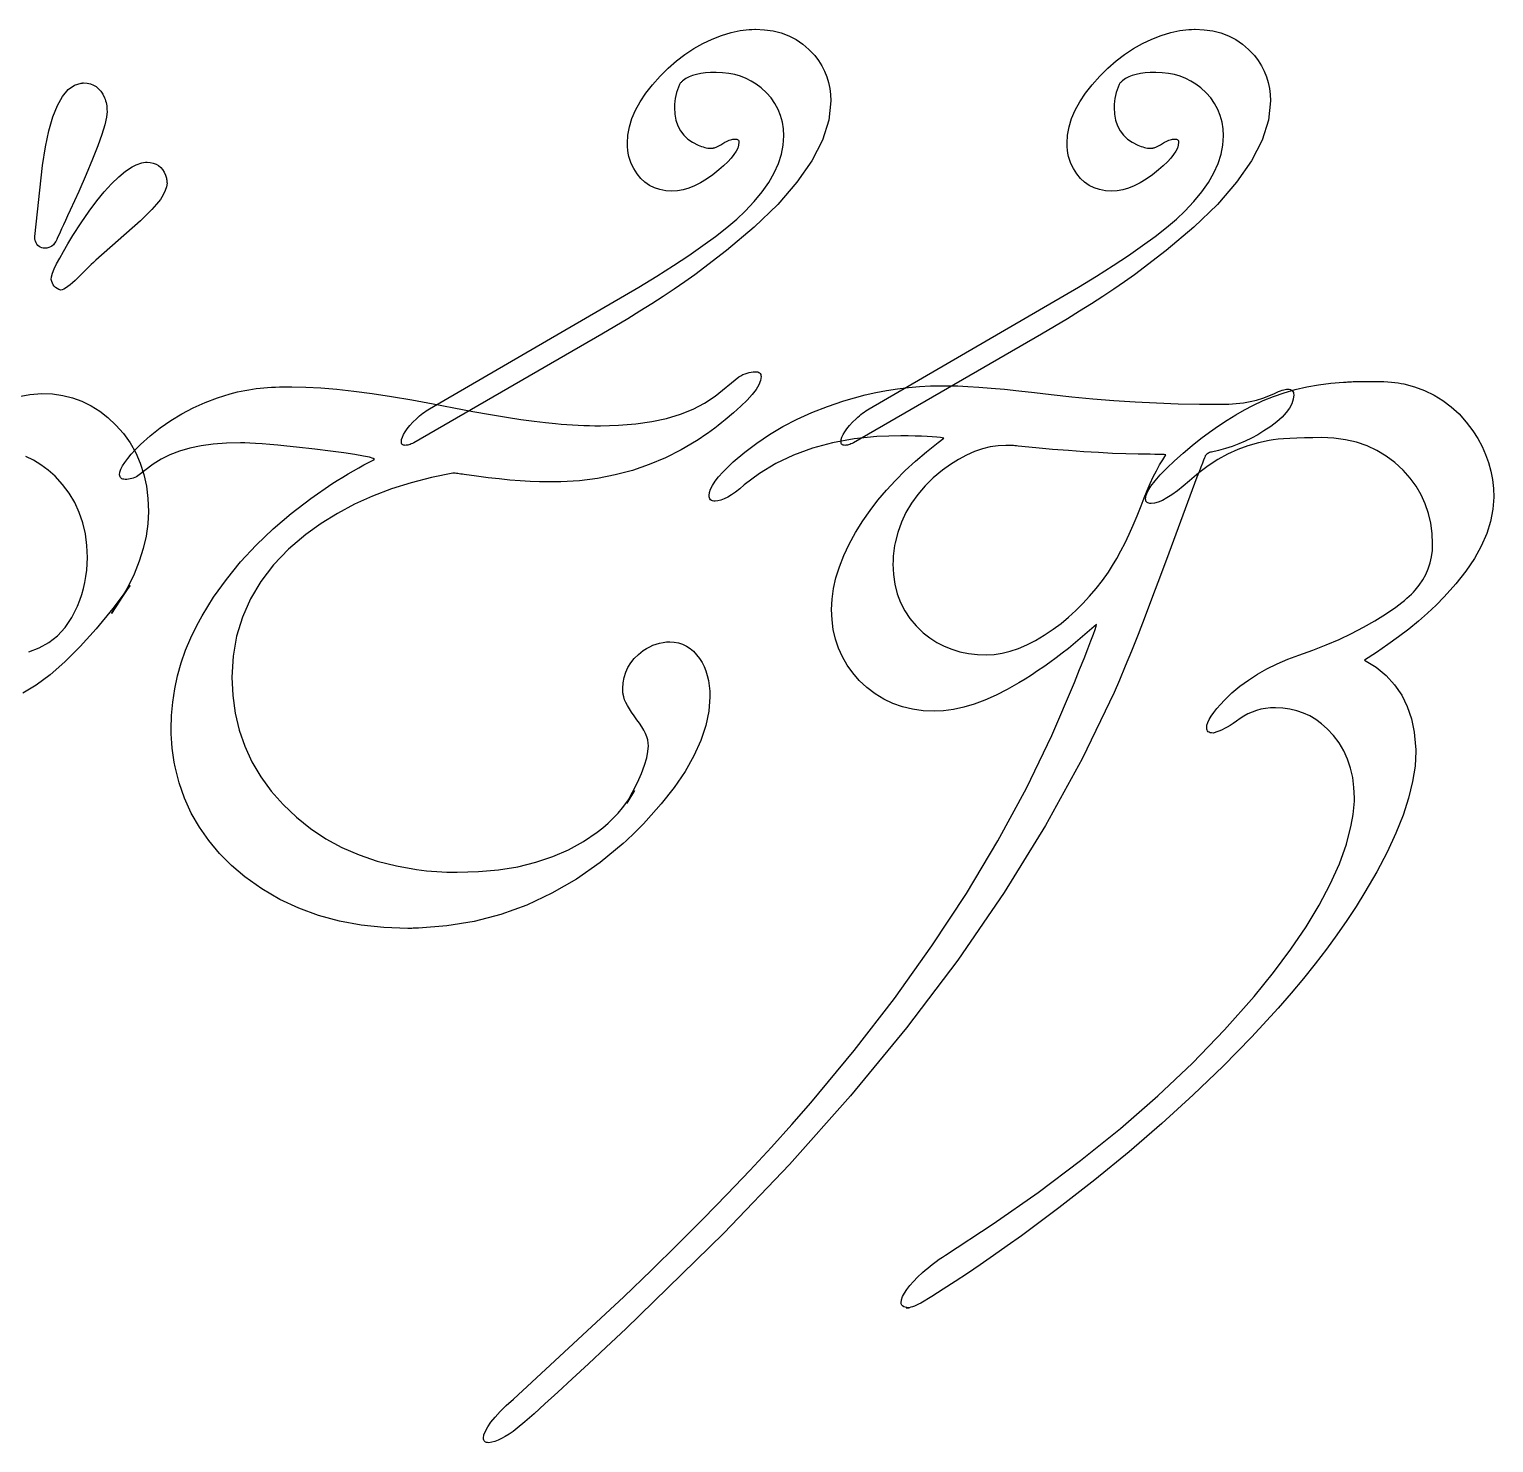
# Model space of a CAD drawing. Extents: x -35 to 35, y -2.4 to 2.4.
# Drawn here: x 10.29 to 14.486, y -2.29 to 1.762 of the extents above; entities that cross this region are included whole.
import ezdxf

# ---------------------------------------------------------------- set-up
doc = ezdxf.new("R2010")
doc.units = 0
doc.layers.add('INSCRIPTION', color=7, linetype='CONTINUOUS')

msp = doc.modelspace()

# ---------------------------------------------------------------- linework, layer by layer
at = {"layer": 'INSCRIPTION'}
for points in [[(12.0038, 1.4349), (12.0053, 1.4585), (12.0097, 1.4823), (12.017, 1.5062), (12.0272, 1.5301), (12.0404, 1.5542), (12.0565, 1.5783), (12.0754, 1.6026), (12.0974, 1.6269), (12.1206, 1.65), (12.1444, 1.671), (12.169, 1.6898), (12.1941, 1.7066), (12.22, 1.7213), (12.2465, 1.7338), (12.2737, 1.7443), (12.3015, 1.7526), (12.3102, 1.7547), (12.3189, 1.7566), (12.3275, 1.7581), (12.3359, 1.7594), (12.3443, 1.7604), (12.3526, 1.7611), (12.3608, 1.7615), (12.3689, 1.7617), (12.3709, 1.7617), (12.3968, 1.7605), (12.4215, 1.757), (12.4447, 1.7511), (12.4666, 1.7428), (12.4872, 1.7322), (12.5064, 1.7192), (12.5243, 1.7039), (12.5408, 1.6863), (12.5516, 1.6719), (12.561, 1.657), (12.569, 1.6416), (12.5755, 1.6257), (12.5805, 1.6092), (12.5842, 1.5922), (12.5863, 1.5746), (12.587, 1.5565), (12.581, 1.5012), (12.5627, 1.4439), (12.5322, 1.3846), (12.4895, 1.3233), (12.4347, 1.2599), (12.3676, 1.1946), (12.2883, 1.1272), (12.1969, 1.0578), (12.1681, 1.0376), (12.138, 1.017), (12.1066, 0.9962), (12.074, 0.9751), (12.04, 0.9537), (12.0048, 0.9321), (11.9683, 0.9101), (11.9304, 0.8879), (11.3915, 0.5762), (11.3878, 0.5745), (11.3843, 0.5731), (11.381, 0.5719), (11.3779, 0.5709), (11.375, 0.5701), (11.3723, 0.5696), (11.3697, 0.5692), (11.3674, 0.5691), (11.3648, 0.5693), (11.3625, 0.5698), (11.3606, 0.5705), (11.3591, 0.5716), (11.3579, 0.573), (11.357, 0.5748), (11.3565, 0.5768), (11.3563, 0.5792), (11.357, 0.5857), (11.359, 0.5928), (11.3624, 0.6003), (11.3671, 0.6083), (11.3732, 0.6169), (11.3806, 0.6259), (11.3894, 0.6355), (11.3995, 0.6455), (11.4041, 0.6497), (11.4086, 0.6537), (11.4133, 0.6575), (11.4179, 0.6611), (11.4226, 0.6646), (11.4272, 0.6678), (11.432, 0.6708), (11.4367, 0.6737), (12.037, 1.0226), (12.0886, 1.0542), (12.1364, 1.0845), (12.1803, 1.1136), (12.2203, 1.1415), (12.2564, 1.1682), (12.2887, 1.1936), (12.3171, 1.2178), (12.3417, 1.2408), (12.3676, 1.2684), (12.3901, 1.2957), (12.4091, 1.3229), (12.4247, 1.3499), (12.4368, 1.3767), (12.4454, 1.4033), (12.4506, 1.4297), (12.4523, 1.456), (12.4513, 1.4764), (12.4482, 1.4959), (12.4431, 1.5145), (12.436, 1.5322), (12.4268, 1.5489), (12.4155, 1.5648), (12.4023, 1.5797), (12.387, 1.5937), (12.3733, 1.6041), (12.3589, 1.6131), (12.3439, 1.6207), (12.3281, 1.6269), (12.3117, 1.6318), (12.2946, 1.6352), (12.2768, 1.6373), (12.2582, 1.638), (12.2425, 1.6376), (12.2278, 1.6365), (12.2143, 1.6347), (12.2019, 1.6322), (12.1907, 1.629), (12.1806, 1.625), (12.1716, 1.6203), (12.1637, 1.6149), (12.162, 1.6136), (12.1605, 1.6123), (12.159, 1.6109), (12.1577, 1.6096), (12.1565, 1.6082), (12.1554, 1.6068), (12.1545, 1.6053), (12.1537, 1.6038), (12.1501, 1.5962), (12.1471, 1.5883), (12.1445, 1.5803), (12.1424, 1.5721), (12.1407, 1.5637), (12.1395, 1.5552), (12.1388, 1.5464), (12.1386, 1.5374), (12.1397, 1.5184), (12.1429, 1.5009), (12.1482, 1.4851), (12.1557, 1.4708), (12.1653, 1.4582), (12.177, 1.4471), (12.1909, 1.4377), (12.207, 1.4298), (12.2119, 1.4277), (12.2167, 1.4259), (12.2213, 1.4243), (12.2258, 1.4231), (12.2301, 1.4221), (12.2343, 1.4214), (12.2383, 1.4209), (12.2422, 1.4208), (12.2434, 1.4208), (12.2447, 1.4209), (12.2459, 1.4209), (12.2472, 1.421), (12.2484, 1.4212), (12.2497, 1.4214), (12.251, 1.4216), (12.2522, 1.4218), (12.2536, 1.4221), (12.2557, 1.4228), (12.2585, 1.4241), (12.262, 1.4258), (12.2663, 1.4281), (12.2713, 1.4308), (12.277, 1.4341), (12.2834, 1.4379), (12.2876, 1.44), (12.2916, 1.4418), (12.2955, 1.4434), (12.2992, 1.4447), (12.3028, 1.4457), (12.3062, 1.4464), (12.3094, 1.4468), (12.3125, 1.4469), (12.3151, 1.4468), (12.3174, 1.4464), (12.3193, 1.4457), (12.3208, 1.4447), (12.322, 1.4434), (12.3229, 1.4418), (12.3234, 1.44), (12.3236, 1.4379), (12.3227, 1.4298), (12.32, 1.4212), (12.3155, 1.4121), (12.3093, 1.4024), (12.3012, 1.3922), (12.2914, 1.3815), (12.2797, 1.3703), (12.2663, 1.3585), (12.2483, 1.3443), (12.2307, 1.3321), (12.2134, 1.3217), (12.1964, 1.3132), (12.1797, 1.3066), (12.1633, 1.3019), (12.1473, 1.2991), (12.1316, 1.2981), (12.1138, 1.2991), (12.0972, 1.3021), (12.0817, 1.3072), (12.0674, 1.3142), (12.0543, 1.3233), (12.0424, 1.3343), (12.0316, 1.3474), (12.0219, 1.3625), (12.0177, 1.3709), (12.014, 1.3794), (12.0109, 1.3882), (12.0084, 1.3972), (12.0064, 1.4063), (12.005, 1.4156), (12.0041, 1.4252), (12.0038, 1.4349)], [(13.2638, 1.4349), (13.2652, 1.4585), (13.2696, 1.4823), (13.2769, 1.5062), (13.2871, 1.5301), (13.3003, 1.5542), (13.3164, 1.5783), (13.3354, 1.6026), (13.3573, 1.6269), (13.3805, 1.65), (13.4043, 1.671), (13.4289, 1.6898), (13.4541, 1.7066), (13.4799, 1.7213), (13.5064, 1.7338), (13.5336, 1.7443), (13.5614, 1.7526), (13.5701, 1.7547), (13.5788, 1.7566), (13.5874, 1.7581), (13.5958, 1.7594), (13.6042, 1.7604), (13.6125, 1.7611), (13.6207, 1.7615), (13.6288, 1.7617), (13.6308, 1.7617), (13.6567, 1.7605), (13.6814, 1.757), (13.7046, 1.7511), (13.7265, 1.7428), (13.7471, 1.7322), (13.7663, 1.7192), (13.7842, 1.7039), (13.8007, 1.6863), (13.8115, 1.6719), (13.8209, 1.657), (13.8289, 1.6416), (13.8354, 1.6257), (13.8405, 1.6092), (13.8441, 1.5922), (13.8462, 1.5746), (13.847, 1.5565), (13.8409, 1.5012), (13.8226, 1.4439), (13.7921, 1.3846), (13.7494, 1.3233), (13.6946, 1.2599), (13.6275, 1.1946), (13.5483, 1.1272), (13.4568, 1.0578), (13.428, 1.0376), (13.3979, 1.017), (13.3666, 0.9962), (13.3339, 0.9751), (13.2999, 0.9537), (13.2647, 0.9321), (13.2282, 0.9101), (13.1904, 0.8879), (12.6514, 0.5762), (12.6477, 0.5745), (12.6442, 0.5731), (12.6409, 0.5719), (12.6378, 0.5709), (12.6349, 0.5701), (12.6322, 0.5696), (12.6296, 0.5692), (12.6273, 0.5691), (12.6247, 0.5693), (12.6224, 0.5698), (12.6205, 0.5705), (12.619, 0.5716), (12.6178, 0.573), (12.6169, 0.5748), (12.6164, 0.5768), (12.6162, 0.5792), (12.6169, 0.5857), (12.6189, 0.5928), (12.6223, 0.6003), (12.627, 0.6083), (12.6331, 0.6169), (12.6405, 0.6259), (12.6493, 0.6355), (12.6594, 0.6455), (12.664, 0.6497), (12.6686, 0.6537), (12.6732, 0.6575), (12.6778, 0.6611), (12.6825, 0.6646), (12.6872, 0.6678), (12.6919, 0.6708), (12.6967, 0.6737), (13.2969, 1.0226), (13.3486, 1.0542), (13.3963, 1.0845), (13.4402, 1.1136), (13.4802, 1.1415), (13.5163, 1.1682), (13.5486, 1.1936), (13.5771, 1.2178), (13.6016, 1.2408), (13.6275, 1.2684), (13.65, 1.2957), (13.669, 1.3229), (13.6846, 1.3499), (13.6967, 1.3767), (13.7053, 1.4033), (13.7105, 1.4297), (13.7122, 1.456), (13.7112, 1.4764), (13.7081, 1.4959), (13.703, 1.5145), (13.6959, 1.5322), (13.6867, 1.5489), (13.6755, 1.5648), (13.6622, 1.5797), (13.6469, 1.5937), (13.6332, 1.6041), (13.6188, 1.6131), (13.6038, 1.6207), (13.588, 1.6269), (13.5716, 1.6318), (13.5545, 1.6352), (13.5367, 1.6373), (13.5182, 1.638), (13.5024, 1.6376), (13.4877, 1.6365), (13.4742, 1.6347), (13.4618, 1.6322), (13.4506, 1.629), (13.4405, 1.625), (13.4315, 1.6203), (13.4236, 1.6149), (13.4219, 1.6136), (13.4204, 1.6123), (13.4189, 1.6109), (13.4176, 1.6096), (13.4164, 1.6082), (13.4153, 1.6068), (13.4144, 1.6053), (13.4136, 1.6038), (13.41, 1.5962), (13.407, 1.5883), (13.4044, 1.5803), (13.4023, 1.5721), (13.4006, 1.5637), (13.3994, 1.5552), (13.3987, 1.5464), (13.3985, 1.5374), (13.3996, 1.5184), (13.4028, 1.5009), (13.4081, 1.4851), (13.4156, 1.4708), (13.4252, 1.4582), (13.437, 1.4471), (13.4509, 1.4377), (13.4669, 1.4298), (13.4718, 1.4277), (13.4766, 1.4259), (13.4813, 1.4243), (13.4857, 1.4231), (13.49, 1.4221), (13.4942, 1.4214), (13.4982, 1.4209), (13.5021, 1.4208), (13.5033, 1.4208), (13.5046, 1.4209), (13.5058, 1.4209), (13.5071, 1.421), (13.5084, 1.4212), (13.5096, 1.4214), (13.5109, 1.4216), (13.5121, 1.4218), (13.5135, 1.4221), (13.5156, 1.4228), (13.5184, 1.4241), (13.5219, 1.4258), (13.5262, 1.4281), (13.5312, 1.4308), (13.5369, 1.4341), (13.5433, 1.4379), (13.5475, 1.44), (13.5515, 1.4418), (13.5554, 1.4434), (13.5591, 1.4447), (13.5627, 1.4457), (13.5661, 1.4464), (13.5694, 1.4468), (13.5725, 1.4469), (13.575, 1.4468), (13.5773, 1.4464), (13.5792, 1.4457), (13.5808, 1.4447), (13.582, 1.4434), (13.5828, 1.4418), (13.5833, 1.44), (13.5835, 1.4379), (13.5826, 1.4298), (13.5799, 1.4212), (13.5755, 1.4121), (13.5692, 1.4024), (13.5611, 1.3922), (13.5513, 1.3815), (13.5396, 1.3703), (13.5262, 1.3585), (13.5083, 1.3443), (13.4906, 1.3321), (13.4733, 1.3217), (13.4563, 1.3132), (13.4396, 1.3066), (13.4233, 1.3019), (13.4072, 1.2991), (13.3915, 1.2981), (13.3737, 1.2991), (13.3571, 1.3021), (13.3416, 1.3072), (13.3274, 1.3142), (13.3142, 1.3233), (13.3023, 1.3343), (13.2915, 1.3474), (13.2819, 1.3625), (13.2776, 1.3709), (13.2739, 1.3794), (13.2708, 1.3882), (13.2683, 1.3972), (13.2663, 1.4063), (13.2649, 1.4156), (13.264, 1.4252), (13.2638, 1.4349)], [(10.3347, 1.1342), (10.3299, 1.1345), (10.3255, 1.1355), (10.3214, 1.1371), (10.3179, 1.1392), (10.3147, 1.1421), (10.3119, 1.1455), (10.3095, 1.1496), (10.3075, 1.1543), (10.3071, 1.1559), (10.3067, 1.1574), (10.3063, 1.159), (10.306, 1.1606), (10.3058, 1.1623), (10.3057, 1.1639), (10.3056, 1.1657), (10.3055, 1.1674), (10.3277, 1.3715), (10.3362, 1.4247), (10.3463, 1.4711), (10.3578, 1.5107), (10.3709, 1.5435), (10.3855, 1.5695), (10.4016, 1.5887), (10.4192, 1.6012), (10.4383, 1.6068), (10.439, 1.6071), (10.4398, 1.6073), (10.4407, 1.6074), (10.4415, 1.6076), (10.4424, 1.6077), (10.4434, 1.6078), (10.4443, 1.6078), (10.4453, 1.6078), (10.4555, 1.6072), (10.4649, 1.6052), (10.4736, 1.6019), (10.4815, 1.5973), (10.4887, 1.5913), (10.4951, 1.5841), (10.5007, 1.5755), (10.5056, 1.5656), (10.5073, 1.5612), (10.5087, 1.5567), (10.5099, 1.5521), (10.5109, 1.5472), (10.5117, 1.5423), (10.5122, 1.5371), (10.5126, 1.5318), (10.5127, 1.5264), (10.511, 1.5096), (10.5061, 1.4875), (10.4978, 1.4601), (10.4863, 1.4273), (10.4714, 1.3892), (10.4533, 1.3458), (10.4318, 1.297), (10.4071, 1.2428), (10.3999, 1.2274), (10.3934, 1.2135), (10.3876, 1.2009), (10.3825, 1.1898), (10.378, 1.1801), (10.3743, 1.1717), (10.3712, 1.1648), (10.3689, 1.1594), (10.3659, 1.1535), (10.3626, 1.1484), (10.3589, 1.144), (10.3548, 1.1405), (10.3503, 1.1378), (10.3455, 1.1358), (10.3403, 1.1346), (10.3347, 1.1342)], [(10.3528, 1.0447), (10.3538, 1.0524), (10.3567, 1.0624), (10.3616, 1.0747), (10.3684, 1.0892), (10.3771, 1.1061), (10.3879, 1.1252), (10.4005, 1.1467), (10.4151, 1.1704), (10.4385, 1.2069), (10.4612, 1.2401), (10.4833, 1.2698), (10.5049, 1.2961), (10.5258, 1.319), (10.5462, 1.3386), (10.5659, 1.3547), (10.5851, 1.3675), (10.5908, 1.3706), (10.5964, 1.3732), (10.6018, 1.3755), (10.6072, 1.3773), (10.6124, 1.3787), (10.6175, 1.3798), (10.6225, 1.3804), (10.6273, 1.3806), (10.6367, 1.38), (10.6453, 1.3782), (10.6532, 1.3753), (10.6602, 1.3713), (10.6665, 1.366), (10.672, 1.3596), (10.6767, 1.3521), (10.6806, 1.3434), (10.6815, 1.3406), (10.6824, 1.3378), (10.683, 1.3349), (10.6836, 1.3321), (10.684, 1.3292), (10.6844, 1.3262), (10.6845, 1.3232), (10.6846, 1.3202), (10.6834, 1.3102), (10.6798, 1.2992), (10.6739, 1.2872), (10.6655, 1.2742), (10.6548, 1.2603), (10.6416, 1.2454), (10.6261, 1.2295), (10.6082, 1.2127), (10.4805, 1.1), (10.4735, 1.0935), (10.4668, 1.0871), (10.4602, 1.0807), (10.4538, 1.0744), (10.4477, 1.0681), (10.4417, 1.062), (10.4358, 1.0558), (10.4302, 1.0498), (10.4217, 1.0419), (10.4139, 1.0351), (10.4067, 1.0291), (10.4001, 1.0241), (10.3941, 1.0201), (10.3887, 1.017), (10.384, 1.0148), (10.3799, 1.0136), (10.3745, 1.0158), (10.3696, 1.0185), (10.3653, 1.0217), (10.3616, 1.0254), (10.3585, 1.0295), (10.356, 1.0341), (10.3541, 1.0392), (10.3528, 1.0447)], [(11.9264, 0.6254), (11.9786, 0.6268), (12.0277, 0.6307), (12.0735, 0.6373), (12.1162, 0.6465), (12.1557, 0.6584), (12.1921, 0.6729), (12.2252, 0.6901), (12.2552, 0.7099), (12.3236, 0.7652), (12.3294, 0.7687), (12.3352, 0.7718), (12.3411, 0.7744), (12.347, 0.7765), (12.3529, 0.7782), (12.3589, 0.7793), (12.3648, 0.78), (12.3709, 0.7803), (12.3746, 0.7801), (12.3779, 0.7794), (12.3807, 0.7783), (12.3829, 0.7768), (12.3847, 0.7748), (12.3859, 0.7724), (12.3867, 0.7695), (12.387, 0.7662), (12.3853, 0.7553), (12.3805, 0.743), (12.3725, 0.7295), (12.3613, 0.7147), (12.3469, 0.6986), (12.3293, 0.6812), (12.3084, 0.6625), (12.2844, 0.6425), (12.2745, 0.6343), (12.2645, 0.6263), (12.2544, 0.6185), (12.2442, 0.6109), (12.2338, 0.6034), (12.2233, 0.5961), (12.2127, 0.5891), (12.2019, 0.5822), (12.158, 0.5562), (12.1128, 0.5334), (12.0661, 0.5138), (12.0182, 0.4975), (11.9689, 0.4844), (11.9182, 0.4745), (11.8662, 0.4679), (11.8128, 0.4645), (11.8085, 0.4645), (11.8042, 0.4645), (11.7998, 0.4645), (11.7955, 0.4645), (11.791, 0.4645), (11.7866, 0.4645), (11.7821, 0.4645), (11.7776, 0.4645), (11.7521, 0.4649), (11.7252, 0.4659), (11.697, 0.4675), (11.6675, 0.4698), (11.6367, 0.4728), (11.6045, 0.4764), (11.5711, 0.4807), (11.5363, 0.4857), (11.5314, 0.4864), (11.5267, 0.487), (11.5223, 0.4876), (11.5182, 0.4882), (11.5143, 0.4886), (11.5106, 0.4891), (11.5073, 0.4894), (11.5041, 0.4897), (11.4428, 0.4773), (11.3839, 0.4621), (11.3275, 0.4442), (11.2736, 0.4236), (11.2222, 0.4002), (11.1732, 0.3741), (11.1268, 0.3453), (11.0828, 0.3137), (11.0331, 0.2715), (10.99, 0.2267), (10.9535, 0.1793), (10.9237, 0.1295), (10.9005, 0.077), (10.8839, 0.0221), (10.8739, -0.0355), (10.8706, -0.0955), (10.8729, -0.1479), (10.8798, -0.1983), (10.8913, -0.2468), (10.9073, -0.2934), (10.928, -0.338), (10.9532, -0.3808), (10.983, -0.4216), (11.0174, -0.4605), (11.0553, -0.4969), (11.096, -0.5295), (11.1395, -0.5583), (11.1859, -0.5835), (11.235, -0.6048), (11.287, -0.6225), (11.3419, -0.6364), (11.3995, -0.6465), (11.4139, -0.6484), (11.4283, -0.6501), (11.4428, -0.6514), (11.4574, -0.6526), (11.472, -0.6535), (11.4866, -0.6541), (11.5014, -0.6545), (11.5162, -0.6546), (11.577, -0.6528), (11.6348, -0.6474), (11.6895, -0.6385), (11.7412, -0.6259), (11.7898, -0.6098), (11.8354, -0.5901), (11.8779, -0.5668), (11.9174, -0.54), (11.9336, -0.5271), (11.9489, -0.5136), (11.9635, -0.4996), (11.9772, -0.4849), (11.9901, -0.4697), (12.0022, -0.4538), (12.0135, -0.4374), (12.024, -0.4203), (12.0026, -0.4563), (12.0189, -0.4253), (12.0328, -0.3969), (12.0441, -0.371), (12.0529, -0.3477), (12.0592, -0.3268), (12.0629, -0.3084), (12.0642, -0.2926), (12.0637, -0.2842), (12.0621, -0.2754), (12.0595, -0.2664), (12.0559, -0.2572), (12.0512, -0.2476), (12.0455, -0.2377), (12.0388, -0.2276), (12.031, -0.2172), (12.0229, -0.2064), (12.0157, -0.1961), (12.0095, -0.1863), (12.0041, -0.177), (11.9997, -0.1682), (11.9961, -0.1599), (11.9935, -0.1521), (11.9918, -0.1448), (11.9915, -0.1428), (11.9913, -0.1407), (11.9912, -0.1386), (11.991, -0.1365), (11.9909, -0.1343), (11.9908, -0.1322), (11.9908, -0.1299), (11.9908, -0.1277), (11.9917, -0.1115), (11.9944, -0.096), (11.999, -0.0813), (12.0054, -0.0674), (12.0136, -0.0542), (12.0236, -0.0417), (12.0354, -0.03), (12.0491, -0.0191), (12.0584, -0.0132), (12.0678, -0.0081), (12.0773, -0.0038), (12.0868, -0.0003), (12.0964, 0.0025), (12.106, 0.0045), (12.1157, 0.0056), (12.1255, 0.006), (12.1383, 0.0053), (12.1505, 0.003), (12.162, -0.0008), (12.173, -0.006), (12.1834, -0.0128), (12.1932, -0.0211), (12.2024, -0.0309), (12.211, -0.0422), (12.2178, -0.0532), (12.2237, -0.0649), (12.2288, -0.0774), (12.2329, -0.0907), (12.236, -0.1048), (12.2383, -0.1197), (12.2397, -0.1354), (12.2401, -0.1518), (12.2373, -0.1924), (12.2288, -0.234), (12.2146, -0.2767), (12.1946, -0.3205), (12.1691, -0.3654), (12.1378, -0.4114), (12.1008, -0.4586), (12.0581, -0.5068), (12.0499, -0.5155), (12.0416, -0.5241), (12.0333, -0.5325), (12.025, -0.5407), (12.0167, -0.5488), (12.0084, -0.5567), (12.0001, -0.5645), (11.9918, -0.5721), (11.9259, -0.6265), (11.8579, -0.674), (11.7877, -0.7146), (11.7155, -0.7484), (11.6412, -0.7752), (11.5648, -0.7952), (11.4862, -0.8083), (11.4056, -0.8145), (11.4018, -0.8147), (11.398, -0.8149), (11.3941, -0.8151), (11.3902, -0.8152), (11.3863, -0.8153), (11.3824, -0.8154), (11.3784, -0.8155), (11.3744, -0.8155), (11.3064, -0.8132), (11.2412, -0.8062), (11.1787, -0.7947), (11.119, -0.7785), (11.0621, -0.7577), (11.0079, -0.7323), (10.9565, -0.7023), (10.9078, -0.6677), (10.8695, -0.635), (10.835, -0.6004), (10.8043, -0.5639), (10.7774, -0.5254), (10.7543, -0.4849), (10.735, -0.4426), (10.7194, -0.3982), (10.7077, -0.3519), (10.7051, -0.3386), (10.7029, -0.3252), (10.701, -0.3118), (10.6994, -0.2984), (10.6982, -0.2849), (10.6974, -0.2714), (10.6969, -0.2579), (10.6967, -0.2443), (10.6978, -0.2052), (10.7013, -0.1666), (10.707, -0.1286), (10.715, -0.0913), (10.7254, -0.0545), (10.738, -0.0183), (10.7529, 0.0173), (10.7701, 0.0523), (10.7852, 0.0804), (10.818, 0.1336), (10.8548, 0.1851), (10.8955, 0.2349), (10.94, 0.2831), (10.9885, 0.3295), (11.0408, 0.3742), (11.0971, 0.4172), (11.1572, 0.4585), (11.1727, 0.4684), (11.1882, 0.478), (11.2035, 0.4873), (11.2188, 0.4962), (11.234, 0.5049), (11.249, 0.5132), (11.264, 0.5212), (11.2789, 0.5289), (11.2754, 0.5317), (11.2649, 0.5349), (11.2475, 0.5386), (11.2231, 0.5427), (11.1917, 0.5474), (11.1533, 0.5525), (11.108, 0.558), (11.0556, 0.5641), (11.0278, 0.5669), (11.0022, 0.5694), (10.9788, 0.5714), (10.9576, 0.5731), (10.9386, 0.5745), (10.9218, 0.5754), (10.9072, 0.576), (10.8948, 0.5762), (10.8548, 0.5752), (10.8173, 0.5723), (10.7824, 0.5675), (10.75, 0.5608), (10.7201, 0.5522), (10.6927, 0.5417), (10.6678, 0.5292), (10.6454, 0.5148), (10.6012, 0.4816), (10.5969, 0.4793), (10.5925, 0.4772), (10.5881, 0.4755), (10.5836, 0.4741), (10.579, 0.473), (10.5744, 0.4722), (10.5697, 0.4717), (10.565, 0.4716), (10.5612, 0.4718), (10.5579, 0.4724), (10.5552, 0.4734), (10.5529, 0.4749), (10.5511, 0.4767), (10.5499, 0.4789), (10.5491, 0.4816), (10.5489, 0.4847), (10.5498, 0.4922), (10.5526, 0.5006), (10.5572, 0.51), (10.5637, 0.5204), (10.572, 0.5316), (10.5822, 0.5439), (10.5943, 0.557), (10.6082, 0.5711), (10.636, 0.5963), (10.665, 0.6195), (10.6953, 0.6407), (10.7268, 0.6599), (10.7596, 0.6771), (10.7937, 0.6924), (10.829, 0.7056), (10.8656, 0.7169), (10.8762, 0.7196), (10.8868, 0.7221), (10.8974, 0.7244), (10.9081, 0.7265), (10.9188, 0.7284), (10.9295, 0.7301), (10.9403, 0.7317), (10.9511, 0.733), (10.962, 0.734), (10.973, 0.7348), (10.9842, 0.7355), (10.9956, 0.736), (11.0071, 0.7365), (11.0188, 0.7368), (11.0306, 0.737), (11.0426, 0.737), (11.0823, 0.7363), (11.1252, 0.734), (11.1712, 0.7301), (11.2203, 0.7247), (11.2725, 0.7178), (11.3278, 0.7093), (11.3863, 0.6993), (11.4478, 0.6878), (11.5067, 0.6766), (11.5613, 0.6665), (11.6115, 0.6577), (11.6574, 0.6501), (11.699, 0.6436), (11.7363, 0.6384), (11.7692, 0.6343), (11.7977, 0.6315), (11.8142, 0.6301), (11.8306, 0.6288), (11.8469, 0.6278), (11.8631, 0.6269), (11.8791, 0.6263), (11.895, 0.6258), (11.9108, 0.6255), (11.9264, 0.6254)], [(12.9108, 0.5902), (12.9014, 0.5917), (12.8903, 0.5929), (12.8774, 0.5939), (12.8628, 0.5948), (12.8465, 0.5954), (12.8284, 0.5959), (12.8087, 0.5962), (12.7871, 0.5963), (12.7186, 0.5941), (12.6535, 0.5875), (12.5921, 0.5765), (12.5343, 0.5611), (12.48, 0.5413), (12.4293, 0.5171), (12.3822, 0.4885), (12.3387, 0.4555), (12.3259, 0.4447), (12.3139, 0.4353), (12.3024, 0.4273), (12.2917, 0.4208), (12.2816, 0.4157), (12.2721, 0.4121), (12.2634, 0.41), (12.2552, 0.4092), (12.2512, 0.4095), (12.2478, 0.4103), (12.2448, 0.4115), (12.2424, 0.4133), (12.2405, 0.4155), (12.2392, 0.4183), (12.2384, 0.4216), (12.2381, 0.4253), (12.2392, 0.4341), (12.2425, 0.4438), (12.2479, 0.4545), (12.2555, 0.4661), (12.2652, 0.4786), (12.2772, 0.4921), (12.2913, 0.5065), (12.3075, 0.5219), (12.34, 0.5497), (12.3744, 0.5758), (12.411, 0.6002), (12.4495, 0.6229), (12.4902, 0.6439), (12.5328, 0.6633), (12.5775, 0.6809), (12.6243, 0.6968), (12.6545, 0.7056), (12.685, 0.7135), (12.7157, 0.7203), (12.7467, 0.7262), (12.7778, 0.7312), (12.8092, 0.7351), (12.8408, 0.7381), (12.8726, 0.7401), (12.9249, 0.7401), (12.9504, 0.7394), (12.9791, 0.7381), (13.011, 0.7361), (13.0461, 0.7333), (13.0844, 0.7298), (13.1259, 0.7255), (13.1706, 0.7206), (13.2185, 0.7149), (13.278, 0.7083), (13.338, 0.7026), (13.3983, 0.6978), (13.4591, 0.6938), (13.5202, 0.6907), (13.5818, 0.6885), (13.6438, 0.6872), (13.7062, 0.6868), (13.7279, 0.6873), (13.7489, 0.6887), (13.769, 0.6912), (13.7884, 0.6946), (13.807, 0.6989), (13.8248, 0.7043), (13.8418, 0.7106), (13.858, 0.7179), (13.8641, 0.7208), (13.8698, 0.7232), (13.8752, 0.7253), (13.8801, 0.727), (13.8847, 0.7283), (13.8889, 0.7293), (13.8928, 0.7298), (13.8962, 0.73), (13.9002, 0.7298), (13.9037, 0.729), (13.9066, 0.7277), (13.9091, 0.726), (13.9109, 0.7237), (13.9123, 0.721), (13.9131, 0.7177), (13.9133, 0.7139), (13.912, 0.7013), (13.908, 0.6886), (13.9013, 0.6758), (13.892, 0.6629), (13.8799, 0.6499), (13.8652, 0.6368), (13.8479, 0.6236), (13.8279, 0.6103), (13.8103, 0.5997), (13.7925, 0.59), (13.7743, 0.5811), (13.7557, 0.5731), (13.7368, 0.566), (13.7176, 0.5598), (13.698, 0.5545), (13.678, 0.55), (13.6749, 0.5492), (13.672, 0.5482), (13.6694, 0.547), (13.667, 0.5457), (13.6648, 0.5443), (13.663, 0.5427), (13.6613, 0.5409), (13.6599, 0.539), (13.6592, 0.5373), (13.6576, 0.5332), (13.6551, 0.5268), (13.6516, 0.5181), (13.6473, 0.507), (13.642, 0.4935), (13.6358, 0.4777), (13.6288, 0.4595), (13.5554, 0.2604), (13.5316, 0.1959), (13.509, 0.1356), (13.4876, 0.0794), (13.4674, 0.0274), (13.4484, -0.0204), (13.4306, -0.064), (13.4139, -0.1035), (13.3985, -0.1388), (13.3073, -0.3291), (13.2023, -0.5204), (13.0834, -0.7127), (12.9505, -0.906), (12.8038, -1.1003), (12.6432, -1.2956), (12.4687, -1.4919), (12.2804, -1.6893), (11.9998, -1.9628), (11.9435, -2.0156), (11.8921, -2.0636), (11.8457, -2.1066), (11.8043, -2.1448), (11.7678, -2.178), (11.7363, -2.2064), (11.7097, -2.2298), (11.6881, -2.2483), (11.6763, -2.2573), (11.6649, -2.2652), (11.654, -2.272), (11.6436, -2.2777), (11.6337, -2.2823), (11.6242, -2.2859), (11.6152, -2.2883), (11.6067, -2.2896), (11.6031, -2.2894), (11.6001, -2.2887), (11.5975, -2.2877), (11.5954, -2.2863), (11.5937, -2.2845), (11.5925, -2.2822), (11.5918, -2.2796), (11.5916, -2.2765), (11.5929, -2.267), (11.5969, -2.2563), (11.6036, -2.2443), (11.613, -2.231), (11.625, -2.2164), (11.6397, -2.2005), (11.657, -2.1833), (11.6771, -2.1649), (11.9938, -1.8713), (12.073, -1.7948), (12.1487, -1.7204), (12.2209, -1.6479), (12.2897, -1.5774), (12.3549, -1.5089), (12.4167, -1.4423), (12.4749, -1.3778), (12.5297, -1.3152), (12.6539, -1.1657), (12.7696, -1.0159), (12.8768, -0.8658), (12.9754, -0.7154), (13.0656, -0.5647), (13.1472, -0.4136), (13.2203, -0.2623), (13.2849, -0.1106), (13.2997, -0.0737), (13.3126, -0.0414), (13.3235, -0.0137), (13.3324, 0.0093), (13.3393, 0.0277), (13.3443, 0.0415), (13.3472, 0.0507), (13.3482, 0.0553), (13.2678, -0.0131), (13.2502, -0.0267), (13.2325, -0.04), (13.2149, -0.0529), (13.1971, -0.0654), (13.1794, -0.0775), (13.1616, -0.0892), (13.1438, -0.1006), (13.126, -0.1116), (13.0927, -0.1307), (13.0603, -0.1472), (13.0286, -0.1612), (12.9978, -0.1727), (12.9678, -0.1816), (12.9386, -0.188), (12.9102, -0.1918), (12.8827, -0.1931), (12.8512, -0.1917), (12.821, -0.1875), (12.7922, -0.1806), (12.7648, -0.1709), (12.7387, -0.1585), (12.7139, -0.1433), (12.6905, -0.1253), (12.6685, -0.1046), (12.6499, -0.0831), (12.6337, -0.0606), (12.6201, -0.0369), (12.6089, -0.0121), (12.6002, 0.0139), (12.594, 0.041), (12.5903, 0.0692), (12.5891, 0.0985), (12.5905, 0.1283), (12.5947, 0.1586), (12.6016, 0.1895), (12.6114, 0.221), (12.624, 0.2531), (12.6394, 0.2858), (12.6576, 0.319), (12.6786, 0.3529), (12.6993, 0.3826), (12.7219, 0.4118), (12.7462, 0.4406), (12.7723, 0.4688), (12.8002, 0.4966), (12.8299, 0.5239), (12.8614, 0.5508), (12.8947, 0.5772), (12.9108, 0.5902)], [(13.5051, 0.4022), (13.5013, 0.4024), (13.498, 0.403), (13.4953, 0.404), (13.493, 0.4055), (13.4913, 0.4073), (13.49, 0.4096), (13.4892, 0.4122), (13.489, 0.4153), (13.4907, 0.4259), (13.4957, 0.4382), (13.5041, 0.4522), (13.5159, 0.4678), (13.531, 0.4851), (13.5495, 0.5041), (13.5714, 0.5247), (13.5966, 0.547), (13.6219, 0.5683), (13.6472, 0.5884), (13.6723, 0.6072), (13.6974, 0.6249), (13.7224, 0.6414), (13.7472, 0.6567), (13.772, 0.6708), (13.7967, 0.6838), (13.8254, 0.6973), (13.8551, 0.7094), (13.886, 0.7199), (13.9178, 0.729), (13.9508, 0.7365), (13.9848, 0.7426), (14.0199, 0.7471), (14.0561, 0.7501), (14.0599, 0.7504), (14.0637, 0.7506), (14.0676, 0.7509), (14.0714, 0.7511), (14.0754, 0.7514), (14.0793, 0.7516), (14.0833, 0.7519), (14.0873, 0.7521), (14.1486, 0.7521), (14.1607, 0.752), (14.1721, 0.7517), (14.183, 0.7511), (14.1934, 0.7504), (14.2031, 0.7494), (14.2123, 0.7482), (14.221, 0.7467), (14.2291, 0.7451), (14.2594, 0.737), (14.2882, 0.7265), (14.3154, 0.7134), (14.3409, 0.6978), (14.3649, 0.6797), (14.3872, 0.6591), (14.408, 0.636), (14.4271, 0.6103), (14.441, 0.5885), (14.4531, 0.566), (14.4633, 0.5431), (14.4716, 0.5196), (14.4781, 0.4956), (14.4828, 0.471), (14.4855, 0.4459), (14.4865, 0.4203), (14.4843, 0.3859), (14.4776, 0.3512), (14.4665, 0.316), (14.451, 0.2805), (14.4311, 0.2447), (14.4067, 0.2084), (14.3779, 0.1718), (14.3447, 0.1347), (14.3218, 0.1115), (14.2972, 0.0884), (14.2711, 0.0655), (14.2434, 0.0427), (14.2141, 0.0202), (14.1831, -0.0021), (14.1506, -0.0243), (14.1164, -0.0463), (14.1493, -0.0671), (14.178, -0.0907), (14.2025, -0.1173), (14.2228, -0.1468), (14.2389, -0.1792), (14.2509, -0.2144), (14.2586, -0.2526), (14.2622, -0.2936), (14.2625, -0.2954), (14.2627, -0.2971), (14.2629, -0.2989), (14.263, -0.3006), (14.2631, -0.3024), (14.2632, -0.3042), (14.2632, -0.3059), (14.2632, -0.3077), (14.261, -0.3501), (14.2541, -0.3948), (14.2427, -0.4418), (14.2268, -0.4912), (14.2063, -0.5429), (14.1812, -0.5969), (14.1516, -0.6532), (14.1174, -0.7119), (14.0924, -0.7523), (14.0657, -0.793), (14.0373, -0.834), (14.0071, -0.8753), (13.9752, -0.9169), (13.9415, -0.9589), (13.9062, -1.0011), (13.8691, -1.0437), (13.7923, -1.1272), (13.7111, -1.2101), (13.6256, -1.2924), (13.5358, -1.3743), (13.4416, -1.4556), (13.3431, -1.5364), (13.2402, -1.6166), (13.133, -1.6963), (13.0925, -1.7255), (13.0532, -1.7532), (13.0152, -1.7795), (12.9784, -1.8044), (12.943, -1.8278), (12.9089, -1.8498), (12.876, -1.8703), (12.8445, -1.8894), (12.8381, -1.8927), (12.8321, -1.8955), (12.8264, -1.8979), (12.8211, -1.8999), (12.8161, -1.9015), (12.8115, -1.9026), (12.8072, -1.9032), (12.8032, -1.9034), (12.8112, -1.9032), (12.8051, -1.9025), (12.7999, -1.9013), (12.7957, -1.8997), (12.7924, -1.8976), (12.79, -1.895), (12.7886, -1.8919), (12.7882, -1.8884), (12.7896, -1.8797), (12.7927, -1.8705), (12.7977, -1.8606), (12.8045, -1.8501), (12.8131, -1.839), (12.8234, -1.8273), (12.8356, -1.8149), (12.8495, -1.8019), (12.8569, -1.7954), (12.8646, -1.7889), (12.8725, -1.7826), (12.8807, -1.7762), (12.8891, -1.77), (12.8978, -1.7638), (12.9067, -1.7577), (12.9159, -1.7516), (13.0522, -1.6624), (13.1811, -1.5722), (13.3027, -1.481), (13.4169, -1.3889), (13.5236, -1.2957), (13.623, -1.2017), (13.7151, -1.1066), (13.7997, -1.0105), (13.8553, -0.9419), (13.905, -0.8754), (13.9487, -0.811), (13.9865, -0.7486), (14.0183, -0.6883), (14.0442, -0.6301), (14.0642, -0.5739), (14.0782, -0.5199), (14.0804, -0.5094), (14.0822, -0.4991), (14.0837, -0.489), (14.085, -0.4791), (14.086, -0.4694), (14.0867, -0.4599), (14.0871, -0.4506), (14.0873, -0.4414), (14.0861, -0.4115), (14.0824, -0.383), (14.0762, -0.3561), (14.0677, -0.3306), (14.0566, -0.3065), (14.0432, -0.284), (14.0272, -0.2629), (14.0088, -0.2433), (13.9931, -0.2292), (13.9766, -0.2169), (13.9593, -0.2066), (13.9412, -0.1981), (13.9224, -0.1915), (13.9027, -0.1868), (13.8823, -0.1839), (13.861, -0.183), (13.8467, -0.1835), (13.8328, -0.185), (13.8194, -0.1874), (13.8065, -0.1908), (13.794, -0.1952), (13.782, -0.2005), (13.7705, -0.2069), (13.7595, -0.2142), (13.7495, -0.2214), (13.7401, -0.2278), (13.7312, -0.2335), (13.723, -0.2386), (13.7154, -0.2428), (13.7084, -0.2464), (13.702, -0.2493), (13.6961, -0.2514), (13.6821, -0.2554), (13.6778, -0.2552), (13.6741, -0.2545), (13.671, -0.2533), (13.6685, -0.2516), (13.6665, -0.2495), (13.6651, -0.2469), (13.6642, -0.2439), (13.664, -0.2403), (13.6648, -0.2331), (13.6672, -0.2252), (13.6712, -0.2164), (13.6768, -0.2069), (13.684, -0.1966), (13.6928, -0.1855), (13.7032, -0.1736), (13.7152, -0.1609), (13.7364, -0.1406), (13.7591, -0.1215), (13.7834, -0.1037), (13.8093, -0.087), (13.8367, -0.0715), (13.8657, -0.0572), (13.8963, -0.0441), (13.9284, -0.0322), (13.9684, -0.0179), (14.0068, -0.0028), (14.0438, 0.0131), (14.0792, 0.0299), (14.1132, 0.0476), (14.1456, 0.066), (14.1765, 0.0854), (14.2059, 0.1056), (14.2147, 0.1121), (14.223, 0.1184), (14.2307, 0.1246), (14.2379, 0.1307), (14.2445, 0.1367), (14.2506, 0.1425), (14.2562, 0.1483), (14.2612, 0.1538), (14.273, 0.1682), (14.2832, 0.1833), (14.2919, 0.1989), (14.2989, 0.2152), (14.3044, 0.2321), (14.3084, 0.2496), (14.3107, 0.2678), (14.3115, 0.2866), (14.3102, 0.3169), (14.3062, 0.3461), (14.2996, 0.3742), (14.2904, 0.4012), (14.2785, 0.427), (14.264, 0.4517), (14.2468, 0.4753), (14.227, 0.4977), (14.2036, 0.5196), (14.1785, 0.5386), (14.1518, 0.5547), (14.1235, 0.5679), (14.0935, 0.5781), (14.0619, 0.5854), (14.0286, 0.5898), (13.9938, 0.5912), (13.9679, 0.5911), (13.944, 0.5907), (13.9221, 0.5901), (13.9023, 0.5892), (13.8844, 0.5881), (13.8686, 0.5867), (13.8548, 0.5851), (13.8429, 0.5832), (13.8123, 0.5768), (13.7823, 0.5681), (13.7529, 0.557), (13.724, 0.5437), (13.6958, 0.5281), (13.6682, 0.5102), (13.6411, 0.49), (13.6147, 0.4676), (13.5967, 0.4522), (13.5799, 0.439), (13.5644, 0.4277), (13.5501, 0.4185), (13.537, 0.4114), (13.5251, 0.4063), (13.5145, 0.4032), (13.5051, 0.4022)], [(12.765, 0.2293), (12.7664, 0.1993), (12.7704, 0.1709), (12.7772, 0.144), (12.7866, 0.1187), (12.7988, 0.0948), (12.8137, 0.0724), (12.8312, 0.0515), (12.8515, 0.0322), (12.8704, 0.0173), (12.8904, 0.0045), (12.9115, -0.0064), (12.9337, -0.0153), (12.957, -0.0223), (12.9814, -0.0272), (13.0069, -0.0302), (13.0335, -0.0312), (13.0554, -0.03), (13.0779, -0.0266), (13.1009, -0.0208), (13.1245, -0.0128), (13.1487, -0.0025), (13.1734, 0.0101), (13.1987, 0.025), (13.2245, 0.0422), (13.2468, 0.0589), (13.2683, 0.0766), (13.2892, 0.0954), (13.3093, 0.1154), (13.3286, 0.1364), (13.3473, 0.1586), (13.3652, 0.1818), (13.3824, 0.2061), (13.3944, 0.2249), (13.4064, 0.2452), (13.4182, 0.2668), (13.4299, 0.2898), (13.4416, 0.3143), (13.4531, 0.3402), (13.4646, 0.3675), (13.4759, 0.3962), (13.4845, 0.4187), (13.4932, 0.44), (13.502, 0.46), (13.5109, 0.4789), (13.5198, 0.4965), (13.5289, 0.5129), (13.5381, 0.528), (13.5473, 0.542), (13.5459, 0.5422), (13.542, 0.5425), (13.5357, 0.5427), (13.527, 0.543), (13.5158, 0.5432), (13.5023, 0.5435), (13.4863, 0.5437), (13.4679, 0.544), (13.4319, 0.5448), (13.394, 0.5462), (13.354, 0.5482), (13.312, 0.5508), (13.268, 0.554), (13.222, 0.5577), (13.174, 0.5621), (13.124, 0.5671), (13.1193, 0.5676), (13.1146, 0.568), (13.1101, 0.5683), (13.1056, 0.5686), (13.1013, 0.5688), (13.097, 0.569), (13.0929, 0.5691), (13.0888, 0.5691), (13.0664, 0.568), (13.0439, 0.5647), (13.0213, 0.5591), (12.9986, 0.5513), (12.9758, 0.5412), (12.9529, 0.529), (12.9299, 0.5145), (12.9068, 0.4977), (12.8805, 0.4758), (12.8568, 0.4527), (12.8359, 0.4284), (12.8176, 0.403), (12.8019, 0.3764), (12.789, 0.3486), (12.7787, 0.3197), (12.7711, 0.2896), (12.7696, 0.282), (12.7684, 0.2745), (12.7674, 0.267), (12.7665, 0.2594), (12.7659, 0.2519), (12.7654, 0.2443), (12.7651, 0.2368), (12.765, 0.2293)]]:
    msp.add_lwpolyline(points, close=True, dxfattribs=at)
for points in [[(10.2553, 0.7081), (10.2915, 0.7151), (10.3256, 0.7179), (10.3562, 0.7165), (10.3857, 0.7123), (10.4139, 0.7052), (10.441, 0.6953), (10.467, 0.6826), (10.4917, 0.667), (10.5154, 0.6487), (10.5378, 0.6274), (10.5597, 0.6027), (10.5787, 0.5761), (10.5948, 0.5477), (10.6079, 0.5176), (10.6182, 0.4856), (10.6255, 0.4519), (10.6299, 0.4164), (10.6313, 0.3791), (10.6297, 0.3442), (10.6247, 0.3088), (10.6165, 0.273), (10.6049, 0.2368), (10.5901, 0.2001), (10.5719, 0.163), (10.5505, 0.1255), (10.5257, 0.0875), (10.5795, 0.1675), (10.5296, 0.1019), (10.4817, 0.0434), (10.4357, -0.0078), (10.3917, -0.0518), (10.3497, -0.0887), (10.3095, -0.1183), (10.2713, -0.1408)], [(10.2885, -0.0224), (10.3186, -0.0115), (10.346, 0.0038), (10.3707, 0.0234), (10.3926, 0.0474), (10.4118, 0.0758), (10.4282, 0.1086), (10.4348, 0.1251), (10.4405, 0.1418), (10.4454, 0.1587), (10.4493, 0.176), (10.4524, 0.1934), (10.4546, 0.2112), (10.4559, 0.2291), (10.4564, 0.2474), (10.4549, 0.2822), (10.4506, 0.3155), (10.4434, 0.3471), (10.4332, 0.3771), (10.4202, 0.4054), (10.4043, 0.4321), (10.3855, 0.4572), (10.3639, 0.4806), (10.3441, 0.4983), (10.3235, 0.5136), (10.3021, 0.5266), (10.2799, 0.5372)]]:
    msp.add_lwpolyline(points, dxfattribs=at)

doc.saveas('drawing.dxf')
